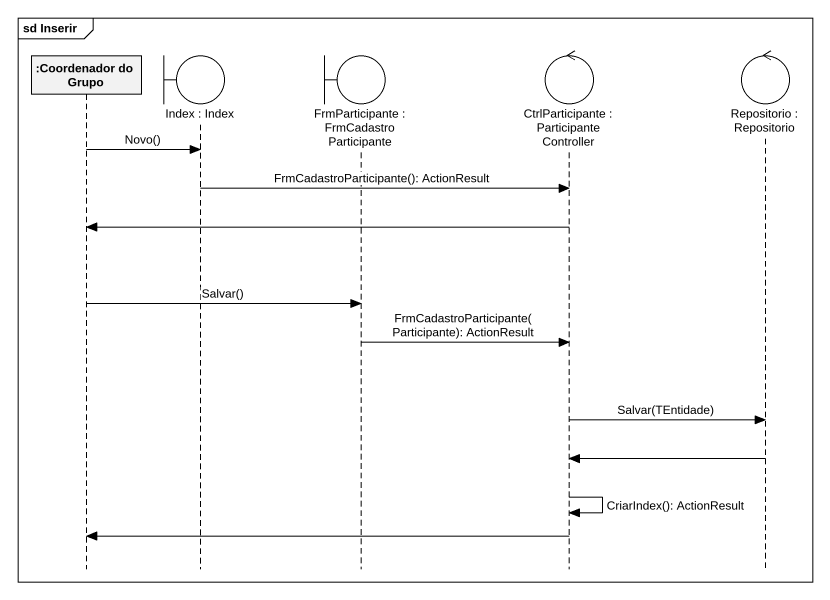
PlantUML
@startuml
mainframe sd Inserir
hide footbox
participant ":Coordenador do Grupo" as Coordenador_do_Grupo
boundary "Index : Index" as Index
boundary "FrmParticipante : FrmCadastroParticipante" as FrmParticipante
control "CtrlParticipante : ParticipanteController" as CtrlParticipante
control "Repositorio : Repositorio" as Repositorio

Coordenador_do_Grupo -> Index : Novo()
Index -> CtrlParticipante : FrmCadastroParticipante(): ActionResult
CtrlParticipante -> Coordenador_do_Grupo
Coordenador_do_Grupo -> FrmParticipante : Salvar()
FrmParticipante -> CtrlParticipante : FrmCadastroParticipante(Participante): ActionResult
CtrlParticipante -> Repositorio : Salvar(TEntidade)
Repositorio -> CtrlParticipante
CtrlParticipante -> CtrlParticipante : CriarIndex(): ActionResult
CtrlParticipante -> Coordenador_do_Grupo
@enduml
